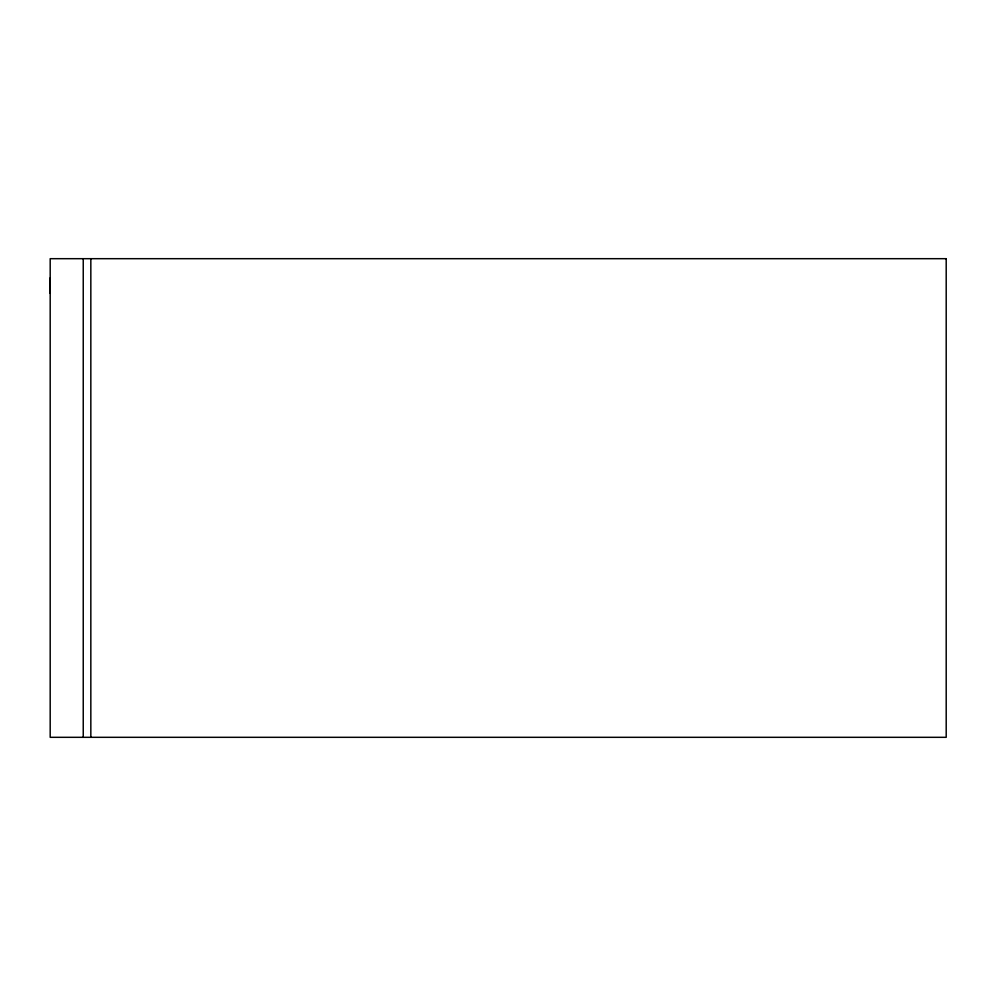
<?xml version="1.0" encoding="UTF-8"?>
<svg xmlns="http://www.w3.org/2000/svg" width="996" height="996" viewBox="0 0 996 996"><rect width="100%" height="100%" fill="white"/><g stroke="black" fill="none" stroke-linecap="round" stroke-linejoin="round"><path stroke-width="1.49" d="M90.835 258.686L90.835 737.314M83.241 258.686L83.241 737.314M49.8 278.195L49.8 293.359M946.2 258.686L50.186 258.686L50.186 737.314L946.2 737.314L946.2 258.686"/></g></svg>
